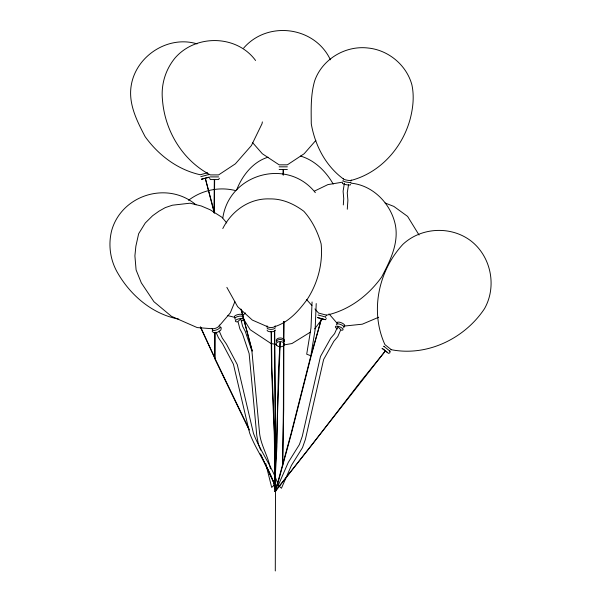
<?xml version="1.0" encoding="UTF-8"?>
<svg xmlns="http://www.w3.org/2000/svg" width="601" height="601" viewBox="0 0 601 601"><rect width="100%" height="100%" fill="white"/><g stroke="black" fill="none" stroke-linecap="round" stroke-linejoin="round"><path stroke-width="0.9" d="M214.324 179.564L214.009 212.416M214.647 179.564L214.317 213.355M214.752 332.548L214.707 358.534L249.167 430.023M215.068 332.548L215.023 358.534L249.077 429.182M326.381 318.598L325.299 319.687L321.543 318.62L311.183 355.769L291.342 433.817L275.611 491.49L274.973 491.49L275.303 440.931L274.409 330.437M283.079 174.996L283.086 169.49M283.394 174.996L283.409 169.49M283.514 321.55L283.469 348.46L283.837 321.55M274.725 330.437L275.619 440.931L275.288 570.95M283.559 321.7L283.402 407.711L282.613 465.497L283.71 409.289L283.912 321.407M274.747 478.494L276.663 442.441L278.548 367.429L280.119 342.224C279.255 376.857 277.069 411.602 276.911 446.31L275.123 479.613M274.867 485.112L274.695 488.778L273.56 481.333M343.314 204.941L343.742 198.593L343.103 191.253L344.388 183.185M347.288 209.231L347.896 200.171L347.258 192.823L348.542 184.762M212.386 330.573L212.288 331.564L213.453 332.406A4.117 1.457 -22.4 0 0 218.05 331.97A4.117 1.457 -22.4 0 0 220.965 329.078M221.085 328.612L221.183 327.62L220.019 326.779A4.117 1.457 -22.4 0 1 216.097 330.062A4.117 1.457 -22.4 0 1 212.596 329.265M389.831 350.961L389.929 352.817L388.509 353.396L382.048 348.302L384.948 350.421M262.359 121.898L262.021 123.731L251.398 145.57L235.389 163.825L218.599 174.906L210.373 174.906C182.524 160.377 164.854 130.875 162.473 99.856C160.888 84.839 165.358 69.844 174.914 58.147C195.595 34.032 236.681 34.64 255.575 60.491M312.069 301.987L310.987 327.951L306.705 354.192L310.86 355.769L291.019 433.817L275.288 491.49L385.436 350.849L361.006 381.072L312.144 444.567L274.973 491.49M316.224 303.558L315.142 329.528L310.86 355.769L321.49 318.62L317.997 317.696M222.821 217.908C229.266 173.644 287.571 157.387 315.337 192.666M236.659 189.954C242.038 175.838 253.021 161.677 268.031 157.214M234.871 301.702L230.266 312.933L219.222 325.885M219.357 178.234L218.599 179.564L210.373 179.564L209.614 178.234M222.791 228.56C231.708 210.771 249.483 198.112 269.766 198.901C282.38 198.653 293.904 203.852 303.843 211.282C312.174 220.597 317.719 231.896 321.129 243.863C323.045 263.291 317.906 282.725 307.411 299.11C298.78 310.762 288.878 322.211 274.597 326.696M314.646 328.935L322.534 318.462M315.848 140.409L304.151 153.751L287.361 164.832L279.134 164.832L262.344 153.751L252.495 142.52M219.132 330.911L222.28 338.07L226.479 344.163L237.267 364.559L253.449 433.306C260.12 451.321 272.486 466.714 278.293 485.247L288.27 462.417L299.373 444.597L302.265 436.349L320.483 356.491L330.73 338.22L334.584 333.66L337.664 326.674L340.797 329.686L337.717 336.673L333.863 341.24L323.623 359.511L305.398 439.361L302.513 447.61L291.41 465.429L281.433 488.267L278.293 485.247L274.447 484.909L271.682 487.419L265.687 463.303M243.675 48.072C267.633 20.254 314.841 26.444 330.407 59.807M242.706 315.367L245.591 312.993M310.266 332.218L291.943 343.547L284.19 344.884M188.504 200.313C201.913 190.081 219.373 186.415 235.735 190.63M314.488 191.08L327.898 184.605L342.585 182.156M378.698 317.245L362.298 324.194L343.892 326.095M351.209 180.398C380.523 172.57 402.565 147.553 410.273 118.66C413.09 107.571 414.299 96.265 411.925 84.959C406.622 65.141 388.434 50.026 368.082 48.02C345.447 45.285 322.151 59.153 314.639 80.932C310.582 94.943 311.138 109.472 311.28 123.889C315.052 145.412 325.562 165.808 343.389 178.94M200.779 176.686L208.72 174.56L208.292 174.703M314.924 308.952L318.56 313.053L326.508 315.187C349.151 310.139 368.263 295.654 381.673 277.008C389.891 261.187 398.628 244.209 395.526 225.781C391.416 204.182 373.206 185.176 350.901 183.155M207.563 172.772L200.261 174.756C177.611 169.715 158.499 155.231 145.089 136.585C136.87 120.763 128.141 103.778 131.243 85.357C136.081 55.818 168.227 35.053 197.03 43.873M279.134 166.83L287.361 166.83M279.134 169.49L287.361 169.49M210.373 176.904L218.599 176.904M212.716 328.77L197.203 327.583L171.398 316.284L153.924 301.702L141.325 282.876L136.096 269.947L134.902 255.868L135.879 246.162L138.651 233.714L145.254 223.031L152.601 215.744L158.987 211.169L165.313 207.6L172.449 205.204L190.014 203.198L201.252 205.978L210.125 209.749L221.972 217.292L226.765 222.963M391.386 349.729C427.281 356.671 464.565 338.663 484.519 308.651C496.974 286.572 491.235 257.055 471.394 241.264C451.426 225.668 421.391 227.02 402.895 244.337C378.435 270.848 369.758 311.348 384.925 344.636L391.386 349.729L391.063 349.391M178.775 319.123C152.909 314.27 131.183 296.03 118.074 273.628C110.276 260.691 107.977 245.208 111.666 230.566C121.725 194.754 167.641 180.713 195.979 204.836M276.325 344.433L271.043 343.547L250.151 329.686L242.864 317.801M385.113 203.01L393.813 206.391L407.591 216.39L419.047 235.021M325.299 319.687L317.358 317.553M227.817 315.623L235.014 317.433M326.08 315.044L326.508 315.187M325.562 316.975L325.99 317.118L318.049 314.984M300.515 156.065C314.661 160.182 326.005 171.428 333.172 184.026M267.483 326.696L252.3 320.055L237.658 306.72L226.862 287.368M384.234 346.552L383.693 346.206L390.154 351.3M385.496 350.849L387.082 352.118M306.42 299.366L311.889 305.526M329.01 313.88L337.657 323.879M200.644 327.027L215.023 358.534L200.328 327.027M260.872 454.649L275.288 485.773L260.165 453.808M215.984 332.165L218.441 337.732L222.64 343.817L233.421 364.221L249.603 432.96C256.274 450.983 268.647 466.368 274.447 484.909M260.706 450.111L258.355 443.989L256.762 435.387L249.137 353.576L242.534 333.938L239.852 328.845L237.996 321.46L240.768 318.943L242.624 326.328L245.306 331.429L251.909 351.067L259.534 432.87C260.842 445.514 268.324 456.369 270.458 468.833M214.467 212.634L205.272 178.196L214.151 212.634M241.437 309.861L252.225 351.067L240.903 309.012M271.434 331.399L271.877 366.783L274.792 440.308L275.288 491.49L274.274 434.733L271.584 369.284L271.096 331.346M275.348 330.092A4.117 1.69 -1.4 0 1 271.043 331.79A4.117 1.69 -1.4 0 1 267.129 330.092M275.25 325.847A4.117 1.69 -1.4 0 1 270.938 327.545A4.117 1.69 -1.4 0 1 267.024 325.847M275.288 327.665A4.117 1.69 -1.4 0 1 270.983 329.363A4.117 1.69 -1.4 0 1 267.069 327.665M350.391 184.507A4.117 0.751 10.7 0 1 346.394 184.725A4.117 0.751 10.7 0 1 342.578 183.05M351.247 180.007A4.117 0.751 10.7 0 1 347.25 180.225A4.117 0.751 10.7 0 1 343.426 178.55M350.879 181.938A4.117 0.751 10.7 0 1 346.882 182.156A4.117 0.751 10.7 0 1 343.058 180.48M237.508 321.903A4.117 1.472 -12.8 0 1 236.193 319.905A4.117 1.472 -12.8 0 1 242.361 318.605A4.117 1.472 -12.8 0 1 241.534 321.054M234.398 316.81A4.117 1.472 -12.8 0 1 238.259 314.488A4.117 1.472 -12.8 0 1 242.443 315.112M235.427 319.251A4.117 1.472 -12.8 0 1 237.635 316.577A4.117 1.472 -12.8 0 1 242.857 316.93M219.305 325.051A4.117 1.457 -22.4 0 1 216.39 327.943A4.117 1.457 -22.4 0 1 211.8 328.379M276.918 341.871A4.117 2.614 2.5 0 1 280.224 337.942A4.117 2.614 2.5 0 1 284.04 341.871M276.685 340.797A4.117 2.614 2.5 0 1 283.807 340.797M337.507 328.972A4.117 1.457 22.1 0 1 336.139 326.17A4.117 1.457 22.1 0 1 342.029 328.078A4.117 1.457 22.1 0 1 341.353 330.219M337.026 322.895A4.117 1.457 22.1 0 1 341.646 322.887A4.117 1.457 22.1 0 1 344.32 326.042M336.327 324.623A4.117 1.457 22.1 0 1 340.94 324.615A4.117 1.457 22.1 0 1 343.614 327.77M201.891 179.113L201.463 179.256L209.403 177.13L201.891 179.113M276.76 345.47A4.117 2.614 2.5 0 0 283.882 345.47A4.117 2.614 2.5 0 0 280.074 341.541A4.117 2.614 2.5 0 0 276.76 345.47"/></g></svg>
